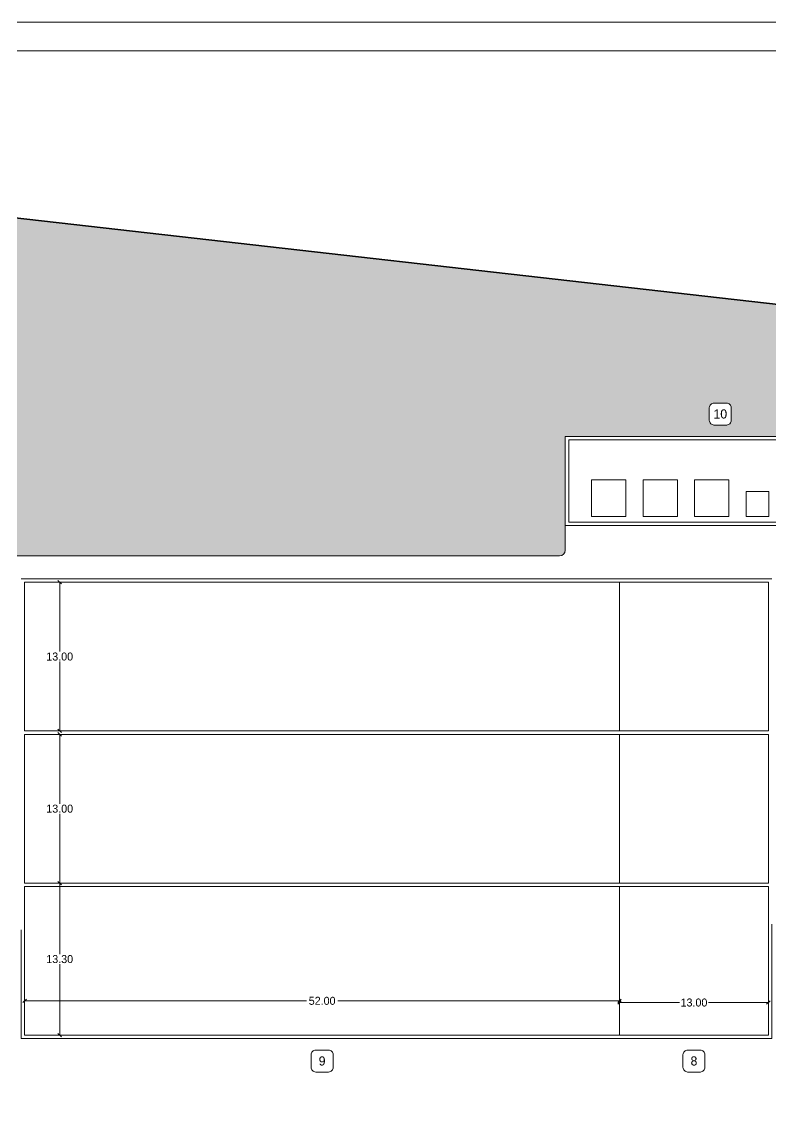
# Model space of a CAD drawing. Extents: x 1590275 to 3180776, y 5018154 to 10036737.
# Drawn here: x 1590384.9 to 1590450.4, y 5018354.2 to 5018450.7 of the extents above; entities that cross this region are included whole.
import ezdxf

# ---------------------------------------------------------------- set-up
doc = ezdxf.new("R2010")
doc.units = 0
doc.header["$LTSCALE"] = 5
doc.header["$MEASUREMENT"] = 0
for name, color, linetype, lineweight in [('Confine', 1, 'Continuous', 30), ('Legenda', 7, 'Continuous', 15), ('Locali accessori', 7, 'Continuous', 15), ('Muratura', 7, 'Continuous', 15), ('Quote e scritte', 252, 'Continuous', 15), ('Siepe', 104, 'Continuous', 15), ('Verde', 3, 'Continuous', 15), ('Viabilità', 251, 'Continuous', 15)]:
    doc.layers.add(name, color=color, linetype=linetype, lineweight=lineweight)
doc.dimstyles.new('PICCHETTAMENTO', dxfattribs={"dimtxt": 0.7, "dimasz": 0.3, "dimexe": 0.18, "dimexo": 0.0625, "dimgap": 0.09, "dimtad": 0, "dimtih": 1, "dimtoh": 1, "dimzin": 0, "dimdsep": 46, "dimtxsty": 'Standard', "dimblk": 'OBLIQUE', "dimcen": 0.09, "dimclrd": 256, "dimclre": 256, "dimclrt": 256, "dimadec": 0, "dimazin": 0, "dimtfac": 1, "dimtofl": 0, "dimtmove": 0, "dimatfit": 0, "dimldrblk": 'OBLIQUE', "dimfxl": 1, "dimtfillclr": 256, "dimtolj": 1, "dimtzin": 0, "dimlwd": -1, "dimlwe": -1, "dimarcsym": 0})

# ---------------------------------------------------------------- blocks, each defined once
blk = doc.blocks.new('_OBLIQUE')
at = {"color": 0, "linetype": 'ByBlock'}
blk.add_line((-0.5, -0.5), (0.5, 0.5), dxfattribs=at)
blk = doc.blocks.new('*D305')
at = {"layer": 'DEFPOINTS', "color": 0, "transparency": 16777216}
for p in [(1590388.224, 5018401.71), (1590388.224, 5018401.71), (1590388.224, 5018388.71)]:
    blk.add_point(p, dxfattribs=at)
at = {"layer": 'Quote e scritte', "transparency": 16777216}
for p, q in [((1590388.162, 5018401.71), (1590388.044, 5018401.71)), ((1590388.224, 5018401.71), (1590388.224, 5018395.65)), ((1590388.224, 5018388.71), (1590388.224, 5018394.77)), ((1590388.162, 5018388.71), (1590388.044, 5018388.71))]:
    blk.add_line(p, q, dxfattribs=at)
at = {"layer": 'Quote e scritte', "transparency": 16777216, "xscale": 0.3, "yscale": 0.3, "zscale": 0.3}
for p, rotation in [((1590388.224, 5018401.71), 90), ((1590388.224, 5018388.71), 270)]:
    blk.add_blockref('_OBLIQUE', p, dxfattribs=dict(at, rotation=rotation))
at = {"layer": 'Quote e scritte', "transparency": 16777216, "insert": (1590388.224, 5018395.21), "char_height": 0.7, "attachment_point": 5}
blk.add_mtext('\\A1;13.00', dxfattribs=at)
blk = doc.blocks.new('*D315')
at = {"layer": 'DEFPOINTS', "color": 0, "transparency": 16777216}
for p in [(1590385.162, 5018365.11), (1590437.162, 5018365.11), (1590437.162, 5018365.11)]:
    blk.add_point(p, dxfattribs=at)
at = {"layer": 'Quote e scritte', "transparency": 16777216}
for p, q in [((1590385.162, 5018365.172), (1590385.162, 5018365.29)), ((1590385.162, 5018365.11), (1590409.788, 5018365.11)), ((1590437.162, 5018365.11), (1590412.535, 5018365.11)), ((1590437.162, 5018365.172), (1590437.162, 5018365.29))]:
    blk.add_line(p, q, dxfattribs=at)
at = {"layer": 'Quote e scritte', "transparency": 16777216, "xscale": 0.3, "yscale": 0.3, "zscale": 0.3, "rotation": 180}
blk.add_blockref('_OBLIQUE', (1590385.162, 5018365.11), dxfattribs=at)
at = {"layer": 'Quote e scritte', "transparency": 16777216, "xscale": 0.3, "yscale": 0.3, "zscale": 0.3}
blk.add_blockref('_OBLIQUE', (1590437.162, 5018365.11), dxfattribs=at)
at = {"layer": 'Quote e scritte', "transparency": 16777216, "insert": (1590411.162, 5018365.11), "char_height": 0.7, "attachment_point": 5}
blk.add_mtext('\\A1;52.00', dxfattribs=at)
blk = doc.blocks.new('*D316')
at = {"layer": 'DEFPOINTS', "color": 0, "transparency": 16777216}
for p in [(1590437.162, 5018364.96), (1590450.162, 5018364.96), (1590450.162, 5018364.96)]:
    blk.add_point(p, dxfattribs=at)
at = {"layer": 'Quote e scritte', "transparency": 16777216}
for p, q in [((1590437.162, 5018365.022), (1590437.162, 5018365.14)), ((1590437.162, 5018364.96), (1590442.405, 5018364.96)), ((1590450.162, 5018364.96), (1590444.918, 5018364.96)), ((1590450.162, 5018365.022), (1590450.162, 5018365.14))]:
    blk.add_line(p, q, dxfattribs=at)
at = {"layer": 'Quote e scritte', "transparency": 16777216, "xscale": 0.3, "yscale": 0.3, "zscale": 0.3, "rotation": 180}
blk.add_blockref('_OBLIQUE', (1590437.162, 5018364.96), dxfattribs=at)
at = {"layer": 'Quote e scritte', "transparency": 16777216, "xscale": 0.3, "yscale": 0.3, "zscale": 0.3}
blk.add_blockref('_OBLIQUE', (1590450.162, 5018364.96), dxfattribs=at)
at = {"layer": 'Quote e scritte', "transparency": 16777216, "insert": (1590443.662, 5018364.96), "char_height": 0.7, "attachment_point": 5}
blk.add_mtext('\\A1;13.00', dxfattribs=at)
blk = doc.blocks.new('*D317')
at = {"layer": 'DEFPOINTS', "color": 0, "transparency": 16777216}
for p in [(1590388.224, 5018388.41), (1590388.224, 5018375.41), (1590388.224, 5018375.41)]:
    blk.add_point(p, dxfattribs=at)
at = {"layer": 'Quote e scritte', "transparency": 16777216}
for p, q in [((1590388.162, 5018388.41), (1590388.044, 5018388.41)), ((1590388.224, 5018388.41), (1590388.224, 5018382.35)), ((1590388.224, 5018375.41), (1590388.224, 5018381.47)), ((1590388.162, 5018375.41), (1590388.044, 5018375.41))]:
    blk.add_line(p, q, dxfattribs=at)
at = {"layer": 'Quote e scritte', "transparency": 16777216, "xscale": 0.3, "yscale": 0.3, "zscale": 0.3}
for p, rotation in [((1590388.224, 5018388.41), 90), ((1590388.224, 5018375.41), 270)]:
    blk.add_blockref('_OBLIQUE', p, dxfattribs=dict(at, rotation=rotation))
at = {"layer": 'Quote e scritte', "transparency": 16777216, "insert": (1590388.224, 5018381.91), "char_height": 0.7, "attachment_point": 5}
blk.add_mtext('\\A1;13.00', dxfattribs=at)
blk = doc.blocks.new('*D318')
at = {"layer": 'DEFPOINTS', "color": 0, "transparency": 16777216}
for p in [(1590388.224, 5018375.41), (1590388.224, 5018362.11), (1590388.224, 5018362.11)]:
    blk.add_point(p, dxfattribs=at)
at = {"layer": 'Quote e scritte', "transparency": 16777216}
for p, q in [((1590388.224, 5018375.41), (1590388.224, 5018369.2)), ((1590388.287, 5018375.41), (1590388.404, 5018375.41)), ((1590388.224, 5018362.11), (1590388.224, 5018368.32)), ((1590388.162, 5018362.11), (1590388.044, 5018362.11))]:
    blk.add_line(p, q, dxfattribs=at)
at = {"layer": 'Quote e scritte', "transparency": 16777216, "xscale": 0.3, "yscale": 0.3, "zscale": 0.3}
for p, rotation in [((1590388.224, 5018375.41), 90), ((1590388.224, 5018362.11), 270)]:
    blk.add_blockref('_OBLIQUE', p, dxfattribs=dict(at, rotation=rotation))
at = {"layer": 'Quote e scritte', "transparency": 16777216, "insert": (1590388.224, 5018368.76), "char_height": 0.7, "attachment_point": 5}
blk.add_mtext('\\A1;13.30', dxfattribs=at)

msp = doc.modelspace()

# ---------------------------------------------------------------- hatches: boundary and pattern name
at = {"layer": 'Siepe'}
h = msp.add_hatch(dxfattribs=at)
h.set_pattern_fill('AR-CONC', color=256, scale=0.05)
h.set_pattern_definition([(50, (0, 0), (0.3586300913, -0.031376067491), [0.0375, -0.4125]), (355, (0, 0), (-0.069375666807, 0.37609606685), [0.03, -0.33]), (100.45144446, (0.0299, -0.0026), (0.289254423364, 0.344719995484), [0.031870096, -0.350571056]), (46.1842, (0, 0.1), (0.533620665336, -0.082759640397), [0.05625, -0.61875]), (96.63563549, (0.04447, 0.0931), (0.467330972837, 0.487059300387), [0.047805171, -0.52585688]), (351.18416399, (0, 0.1), (0.46733097253, 0.487059300135), [0.045, -0.4950000005]), (21, (0.05, 0.075), (0.29845352606, -0.201309445333), [0.0375, -0.4125]), (326, (0.05, 0.075), (0.12165766596, 0.362575022523), [0.03, -0.33]), (71.45144474, (0.07487, 0.05822), (0.420111188365, 0.161265576403), [0.031870095, -0.350571056]), (37.5, (0, 0), (0.0060799276586, 0.1664469269157), [0, -0.326, 0, -0.335, 0, -0.33125]), (7.5, (0, 0), (0.131534768721, 0.197205855941), [0, -0.191, 0, -0.3185, 0, -0.12625]), (327.5, (-0.1115, 0), (0.2669112180862, -0.0112774358672), [0, -0.125, 0, -0.39, 0, -0.5175]), (317.5, (-0.1615, 0), (0.291593084671, 0.050052491166), [0, -0.1625, 0, -0.259, 0, -0.3675])])
h.paths.add_polyline_path([(1590297.273, 5018441.256), (1590585.059, 5018408.523), (1590585.307, 5018410.709), (1590295.275, 5018443.697), (1590279.553, 5018261.699), (1590281.745, 5018261.51)])
at = {"layer": 'Verde', "transparency": 33554457}
h = msp.add_hatch(color=256, dxfattribs=at)
h.dxf.hatch_style = 1
h.paths.add_polyline_path([(1590297.273, 5018441.256), (1590281.745, 5018261.51), (1590279.553, 5018261.699), (1590279.357, 5018259.429), (1590318.186, 5018269.016), (1590315.616, 5018269.016, -0.414214), (1590315.116, 5018269.516), (1590315.116, 5018304.661, 0.414214), (1590314.616, 5018305.161), (1590311.616, 5018305.161, -0.414214), (1590311.116, 5018305.661), (1590311.116, 5018325.661, -0.414214), (1590311.616, 5018326.161), (1590312.616, 5018326.161, 0.414214), (1590313.116, 5018326.661), (1590313.116, 5018344.461, -0.414214), (1590313.616, 5018344.961), (1590329.678, 5018344.961, 0.414214), (1590330.178, 5018345.461), (1590330.178, 5018368.58, 0.479067), (1590329.532, 5018368.895, -2.408224), (1590332.348, 5018392.112, 0.342072), (1590332.917, 5018391.995), (1590337.272, 5018393.905, 0.401005), (1590337.536, 5018394.548, -2.497845), (1590358.234, 5018385.017, 0.320636), (1590357.896, 5018384.543), (1590357.899, 5018379.227, 0.264093), (1590358.151, 5018378.877, -0.226909), (1590368.368, 5018368.954, 0.405879), (1590368.992, 5018368.667), (1590374.529, 5018370.534, 0.321887), (1590374.838, 5018370.997), (1590374.838, 5018394.31, -0.414214), (1590375.338, 5018394.81), (1590382.362, 5018394.81, 0.414214), (1590382.862, 5018395.31), (1590382.862, 5018403.51, -0.414214), (1590383.362, 5018404.01), (1590431.914, 5018404.01, 0.414214), (1590432.414, 5018404.51), (1590432.414, 5018406.656), (1590432.414, 5018414.456), (1590459.514, 5018414.456), (1590478.433, 5018414.456, -0.414214), (1590483.433, 5018409.456), (1590483.433, 5018394.985, 0.414214), (1590488.433, 5018389.985), (1590556.42, 5018389.985, -0.414214), (1590561.42, 5018384.985), (1590561.42, 5018379.985), (1590561.42, 5018376.235), (1590561.42, 5018338.742, 0.414214), (1590566.42, 5018333.742), (1590581.039, 5018333.742), (1590585.866, 5018401.386), (1590588.061, 5018401.229), (1590588.709, 5018410.322), (1590585.307, 5018410.709), (1590585.059, 5018408.523)])
h.paths.add_polyline_path([(1590445.004, 5018416.976, -0.414214), (1590445.404, 5018417.376), (1590446.524, 5018417.376, -0.414214), (1590446.924, 5018416.976), (1590446.924, 5018415.856, -0.414214), (1590446.524, 5018415.456), (1590445.404, 5018415.456, -0.414214), (1590445.004, 5018415.856)], flags=16)
h.paths.add_polyline_path([(1590335.651, 5018395.312), (1590335.651, 5018394.192, -0.414214), (1590335.251, 5018393.792), (1590334.131, 5018393.792, -0.414214), (1590333.731, 5018394.192), (1590333.731, 5018395.312, -0.414214), (1590334.131, 5018395.712), (1590335.251, 5018395.712, -0.414214)], flags=16)
h.paths.add_polyline_path([(1590301.864, 5018382.47), (1590301.864, 5018381.35, -0.414214), (1590301.464, 5018380.95), (1590300.344, 5018380.95, -0.414214), (1590299.944, 5018381.35), (1590299.944, 5018382.47, -0.414214), (1590300.344, 5018382.87), (1590301.464, 5018382.87, -0.414214)], flags=16)
h.paths.add_polyline_path([(1590312.116, 5018341.871), (1590312.116, 5018340.751, -0.414214), (1590311.716, 5018340.351), (1590310.596, 5018340.351, -0.414214), (1590310.196, 5018340.751), (1590310.196, 5018341.871, -0.414214), (1590310.596, 5018342.271), (1590311.716, 5018342.271, -0.414214)], flags=16)
h.paths.add_polyline_path([(1590312.076, 5018332.401), (1590312.076, 5018331.281, -0.414214), (1590311.676, 5018330.881), (1590310.556, 5018330.881, -0.414214), (1590310.156, 5018331.281), (1590310.156, 5018332.401, -0.414214), (1590310.556, 5018332.801), (1590311.676, 5018332.801, -0.414214)], flags=16)
h.paths.add_polyline_path([(1590313.716, 5018284.776, -0.414214), (1590314.116, 5018284.376), (1590314.116, 5018283.256, -0.414214), (1590313.716, 5018282.856), (1590312.596, 5018282.856, -0.414214), (1590312.196, 5018283.256), (1590312.196, 5018284.376, -0.414214), (1590312.596, 5018284.776)], flags=16)
h.paths.add_polyline_path([(1590305.949, 5018340.786), (1590308.283, 5018340.786), (1590308.283, 5018341.836), (1590305.949, 5018341.836)], flags=24)
h.paths.add_polyline_path([(1590305.716, 5018331.386), (1590308.516, 5018331.386), (1590308.516, 5018332.436), (1590305.716, 5018332.436)], flags=24)
h.paths.add_polyline_path([(1590305.833, 5018312.636), (1590308.399, 5018312.636), (1590308.399, 5018313.686), (1590305.833, 5018313.686)], flags=24)
h.paths.add_polyline_path([(1590564.448, 5018380.071), (1590566.781, 5018380.071), (1590566.781, 5018381.121), (1590564.448, 5018381.121)], flags=24)
h.paths.add_polyline_path([(1590564.409, 5018377.59), (1590566.743, 5018377.59), (1590566.743, 5018378.64), (1590564.409, 5018378.64)], flags=24)
h.paths.add_polyline_path([(1590564.437, 5018375.278), (1590566.771, 5018375.278), (1590566.771, 5018376.328), (1590564.437, 5018376.328)], flags=24)
h.paths.add_polyline_path([(1590306.008, 5018297.091), (1590308.224, 5018297.091), (1590308.224, 5018298.141), (1590306.008, 5018298.141)], flags=24)
h.paths.add_polyline_path([(1590305.658, 5018283.291), (1590308.574, 5018283.291), (1590308.574, 5018284.341), (1590305.658, 5018284.341)], flags=24)
h.paths.add_polyline_path([(1590312.424, 5018283.215), (1590313.89, 5018283.218), (1590313.888, 5018284.418), (1590312.422, 5018284.415)], flags=8)
h.paths.add_polyline_path([(1590310.424, 5018331.24), (1590311.89, 5018331.242), (1590311.888, 5018332.442), (1590310.422, 5018332.44)], flags=8)
h.paths.add_polyline_path([(1590310.424, 5018340.71), (1590311.89, 5018340.713), (1590311.888, 5018341.913), (1590310.422, 5018341.91)], flags=8)
h.paths.add_polyline_path([(1590333.959, 5018394.151), (1590335.425, 5018394.153), (1590335.423, 5018395.353), (1590333.956, 5018395.351)], flags=8)
h.paths.add_polyline_path([(1590300.305, 5018381.309), (1590301.505, 5018381.311), (1590301.503, 5018382.511), (1590300.303, 5018382.509)], flags=8)
h.paths.add_polyline_path([(1590445.298, 5018415.815), (1590446.632, 5018415.817), (1590446.63, 5018417.017), (1590445.296, 5018417.015)], flags=8)

# ---------------------------------------------------------------- linework, layer by layer
at = {"layer": 'Confine'}
for p, q in [((1590295.275, 5018443.697), (1590588.709, 5018410.322)), ((1590588.709, 5018410.322), (1590295.275, 5018443.697))]:
    msp.add_line(p, q, dxfattribs=at)
at = {"layer": 'Legenda'}
for points in [[(1590445.404, 5018415.456), (1590446.524, 5018415.456, 0.414214), (1590446.924, 5018415.856), (1590446.924, 5018416.976, 0.414214), (1590446.524, 5018417.376), (1590445.404, 5018417.376, 0.414214), (1590445.004, 5018416.976), (1590445.004, 5018415.856, 0.414214)], [(1590410.602, 5018358.89), (1590411.722, 5018358.89, 0.414214), (1590412.122, 5018359.29), (1590412.122, 5018360.41, 0.414214), (1590411.722, 5018360.81), (1590410.602, 5018360.81, 0.414214), (1590410.202, 5018360.41), (1590410.202, 5018359.29, 0.414214)], [(1590443.102, 5018358.89), (1590444.222, 5018358.89, 0.414214), (1590444.622, 5018359.29), (1590444.622, 5018360.41, 0.414214), (1590444.222, 5018360.81), (1590443.102, 5018360.81, 0.414214), (1590442.702, 5018360.41), (1590442.702, 5018359.29, 0.414214)]]:
    msp.add_lwpolyline(points, format="xyb", close=True, dxfattribs=at)
at = {"layer": 'Locali accessori'}
for points in [[(1590274.522, 5018450.684), (1590274.522, 5018153.684), (1590695.022, 5018153.684), (1590695.022, 5018450.684)], [(1590277.022, 5018448.184), (1590277.022, 5018156.184), (1590692.522, 5018156.184), (1590692.522, 5018448.184)]]:
    msp.add_lwpolyline(points, close=True, dxfattribs=at)
at = {"layer": 'Locali accessori', "linetype": 'Continuous'}
for points in [[(1590434.714, 5018407.456), (1590437.714, 5018407.456), (1590437.714, 5018410.656), (1590434.714, 5018410.656)], [(1590439.214, 5018407.456), (1590442.214, 5018407.456), (1590442.214, 5018410.656), (1590439.214, 5018410.656)], [(1590443.714, 5018407.456), (1590446.714, 5018407.456), (1590446.714, 5018410.656), (1590443.714, 5018410.656)], [(1590448.214, 5018407.456), (1590450.214, 5018407.456), (1590450.214, 5018409.656), (1590448.214, 5018409.656)]]:
    msp.add_lwpolyline(points, close=True, dxfattribs=at)
at = {"layer": 'Muratura', "linetype": 'Continuous'}
for p, q in [((1590437.162, 5018401.71), (1590437.162, 5018388.71)), ((1590450.162, 5018388.71), (1590385.162, 5018388.71)), ((1590450.162, 5018388.41), (1590385.162, 5018388.41)), ((1590437.162, 5018388.41), (1590437.162, 5018375.41)), ((1590450.162, 5018375.41), (1590385.162, 5018375.41)), ((1590450.162, 5018375.11), (1590385.162, 5018375.11)), ((1590437.162, 5018375.11), (1590437.162, 5018362.11))]:
    msp.add_line(p, q, dxfattribs=at)
for points in [[(1590432.414, 5018414.456), (1590432.414, 5018406.656), (1590459.514, 5018406.656), (1590459.514, 5018414.456)], [(1590432.714, 5018414.156), (1590432.714, 5018406.956), (1590459.214, 5018406.956), (1590459.214, 5018414.156)]]:
    msp.add_lwpolyline(points, close=True, dxfattribs=at)
for points in [[(1590450.462, 5018402.01), (1590384.862, 5018402.01)], [(1590450.162, 5018388.71), (1590450.162, 5018401.71), (1590385.162, 5018401.71)], [(1590385.162, 5018401.71), (1590385.162, 5018388.71)], [(1590385.162, 5018388.41), (1590385.162, 5018375.41)], [(1590450.162, 5018375.41), (1590450.162, 5018388.41)], [(1590385.162, 5018375.11), (1590385.162, 5018362.11)], [(1590385.162, 5018362.11), (1590450.162, 5018362.11), (1590450.162, 5018375.11)], [(1590384.862, 5018371.31), (1590384.862, 5018361.81), (1590450.462, 5018361.81), (1590450.462, 5018371.81)]]:
    msp.add_lwpolyline(points, dxfattribs=at)
at = {"layer": 'Quote e scritte'}
msp.add_line((1590385.162, 5018362.11), (1590385.162, 5018362.11), dxfattribs=at)
at = {"layer": 'Viabilità'}
msp.add_line((1590432.414, 5018406.656), (1590432.414, 5018404.51), dxfattribs=at)
msp.add_lwpolyline([(1590431.914, 5018404.01), (1590383.362, 5018404.01, 0.414214)], format="xyb", dxfattribs=at)
msp.add_arc((1590431.914, 5018404.51), 0.5, 270, 0, dxfattribs=at)

# ---------------------------------------------------------------- texts
at = {"layer": 'Legenda', "char_height": 0.8, "width": 1.60283, "attachment_point": 5, "rotation": 0.1015}
for s, insert in [('10', (1590445.964, 5018416.416)), ('9', (1590411.162, 5018359.85)), ('8', (1590443.662, 5018359.85))]:
    msp.add_mtext(s, dxfattribs=dict(at, insert=insert))

# ---------------------------------------------------------------- dimensions: what is measured, and where the dimension line sits
at = {"layer": 'Quote e scritte'}
dim = msp.add_linear_dim(base=(1590388.224, 5018401.71), p1=(1590388.224, 5018388.71), p2=(1590388.224, 5018401.71), angle=90, dimstyle='PICCHETTAMENTO', dxfattribs=at)
dim.commit()
dim.dimension.update_dxf_attribs({"geometry": '*D305', "text_midpoint": (1590388.224, 5018395.21), "dimtype": 160})
for base, p1, p2, picture, middle in [((1590388.224, 5018375.41), (1590388.224, 5018388.41), (1590388.224, 5018375.41), '*D317', (1590388.224, 5018381.91)), ((1590388.224, 5018362.11), (1590388.224, 5018375.41), (1590388.224, 5018362.11), '*D318', (1590388.224, 5018368.76))]:
    dim = msp.add_linear_dim(base=base, p1=p1, p2=p2, angle=90, dimstyle='PICCHETTAMENTO', dxfattribs=at)
    dim.commit()
    dim.dimension.update_dxf_attribs({"geometry": picture, "text_midpoint": middle})
for base, p1, p2, picture, middle in [((1590437.162, 5018365.11), (1590385.162, 5018365.11), (1590437.162, 5018365.11), '*D315', (1590411.162, 5018365.11)), ((1590450.162, 5018364.96), (1590437.162, 5018364.96), (1590450.162, 5018364.96), '*D316', (1590443.662, 5018364.96))]:
    dim = msp.add_linear_dim(base=base, p1=p1, p2=p2, dimstyle='PICCHETTAMENTO', dxfattribs=at)
    dim.commit()
    dim.dimension.update_dxf_attribs({"geometry": picture, "text_midpoint": middle})

doc.saveas('drawing.dxf')
